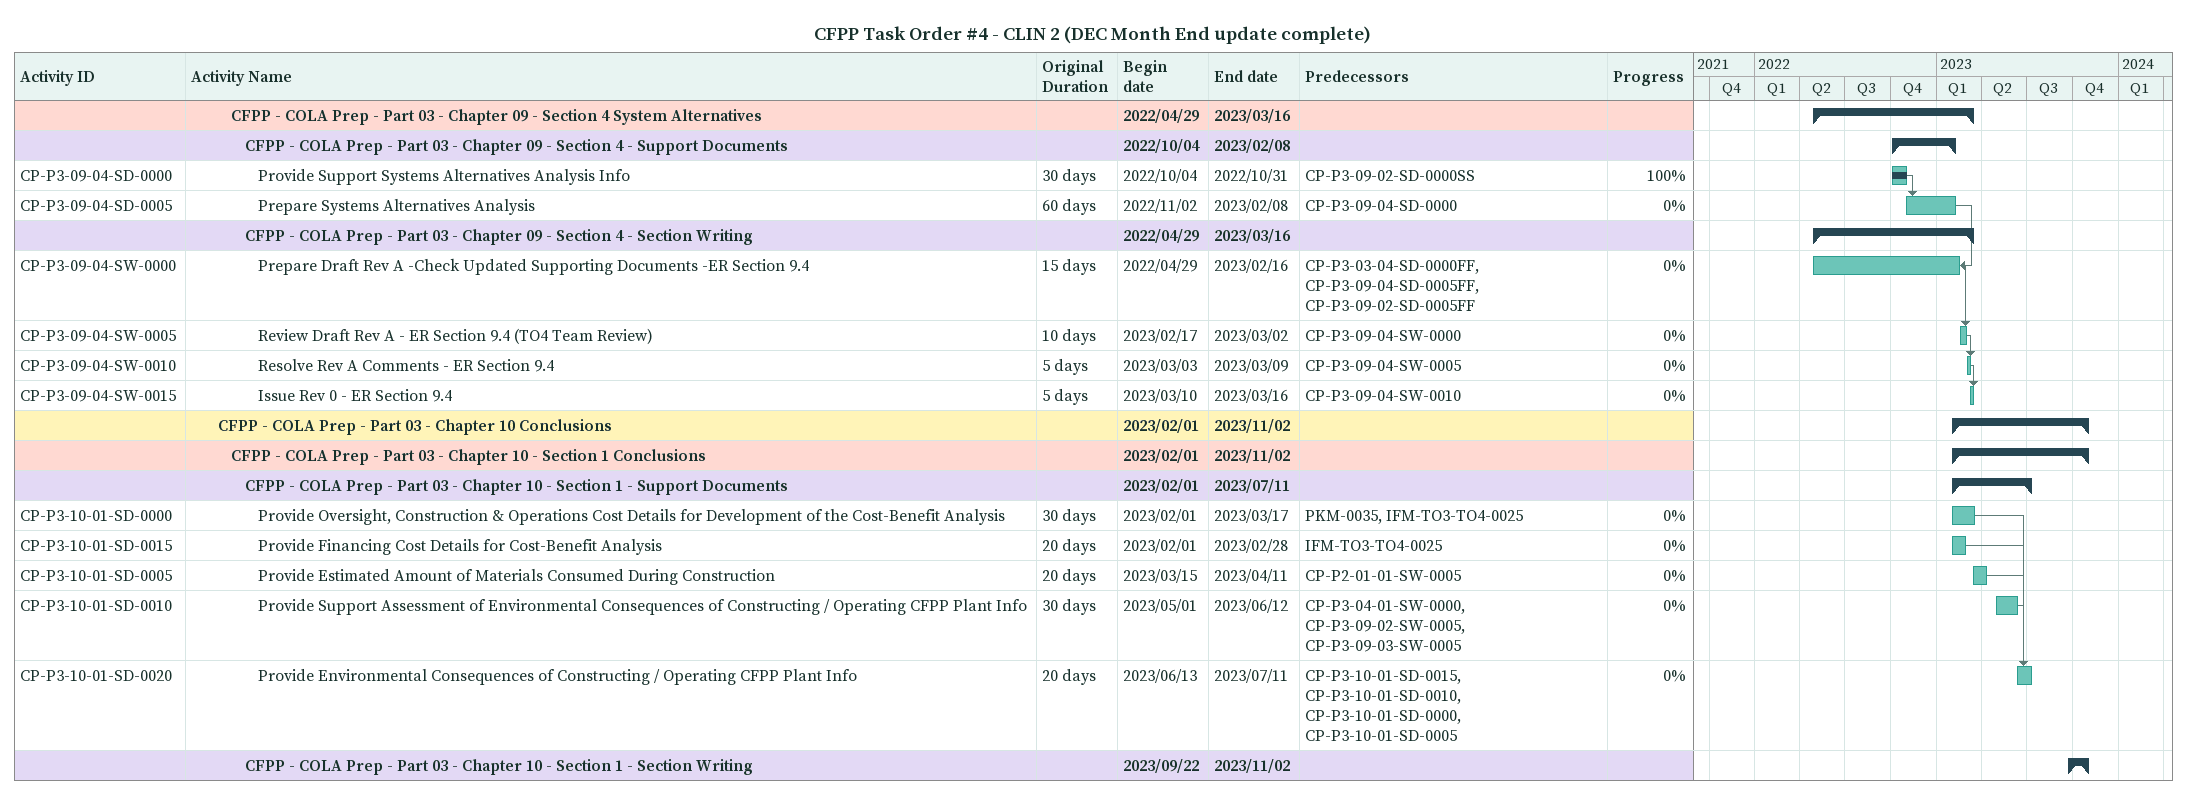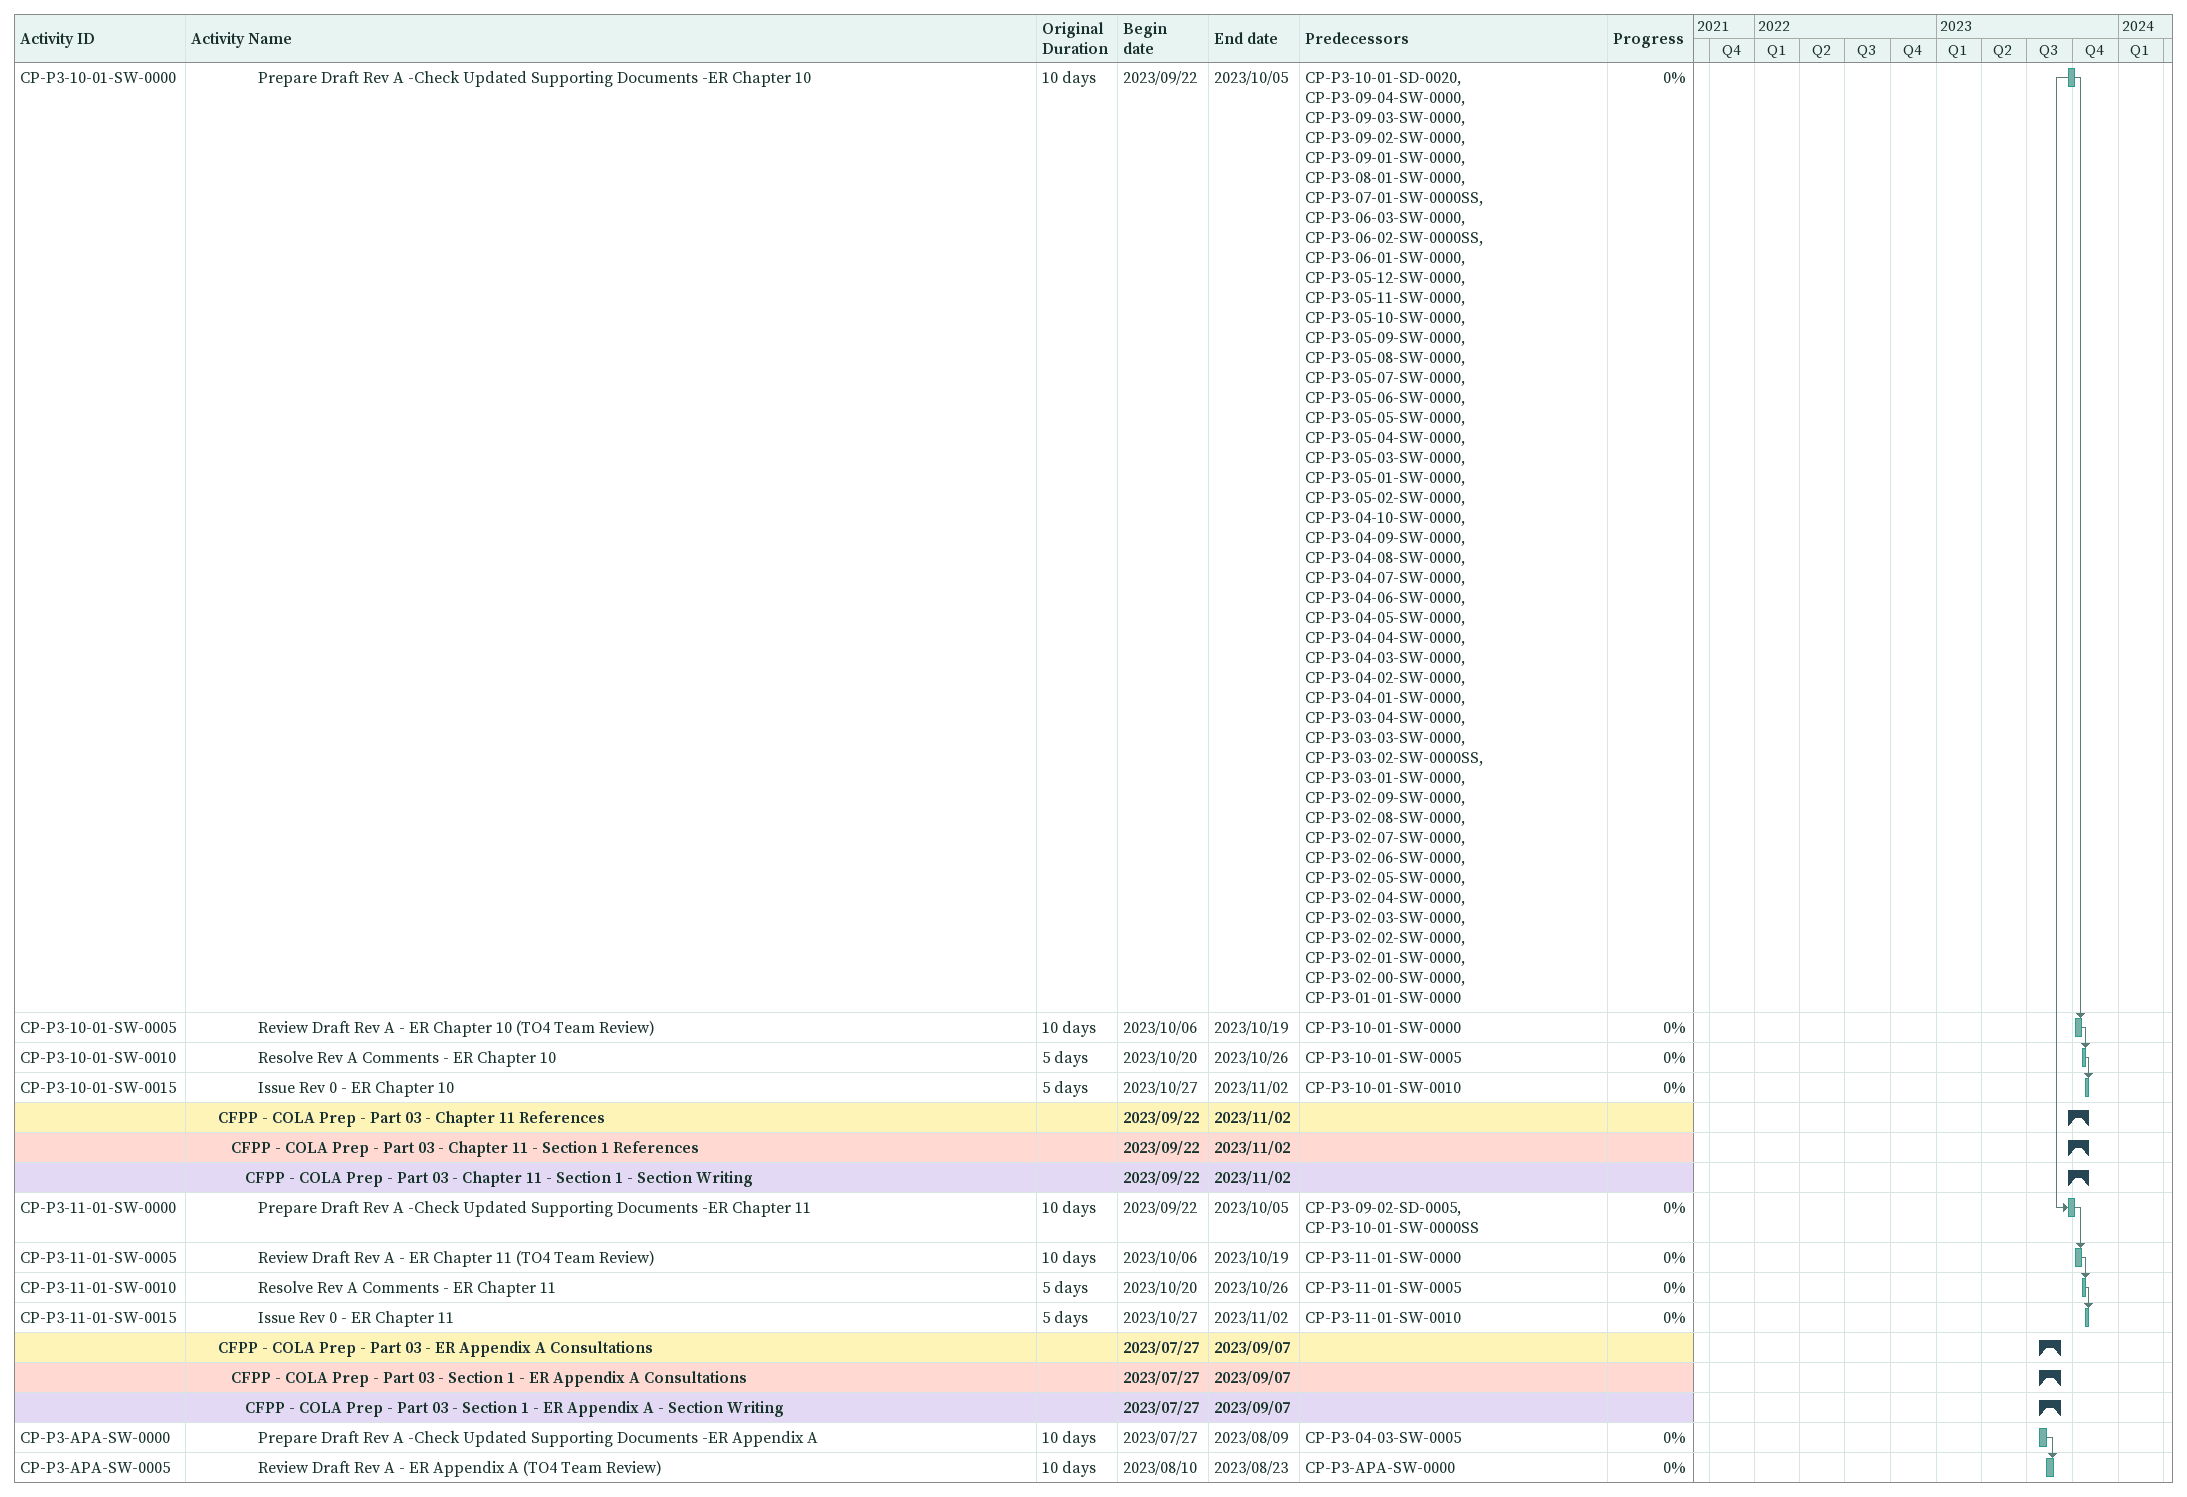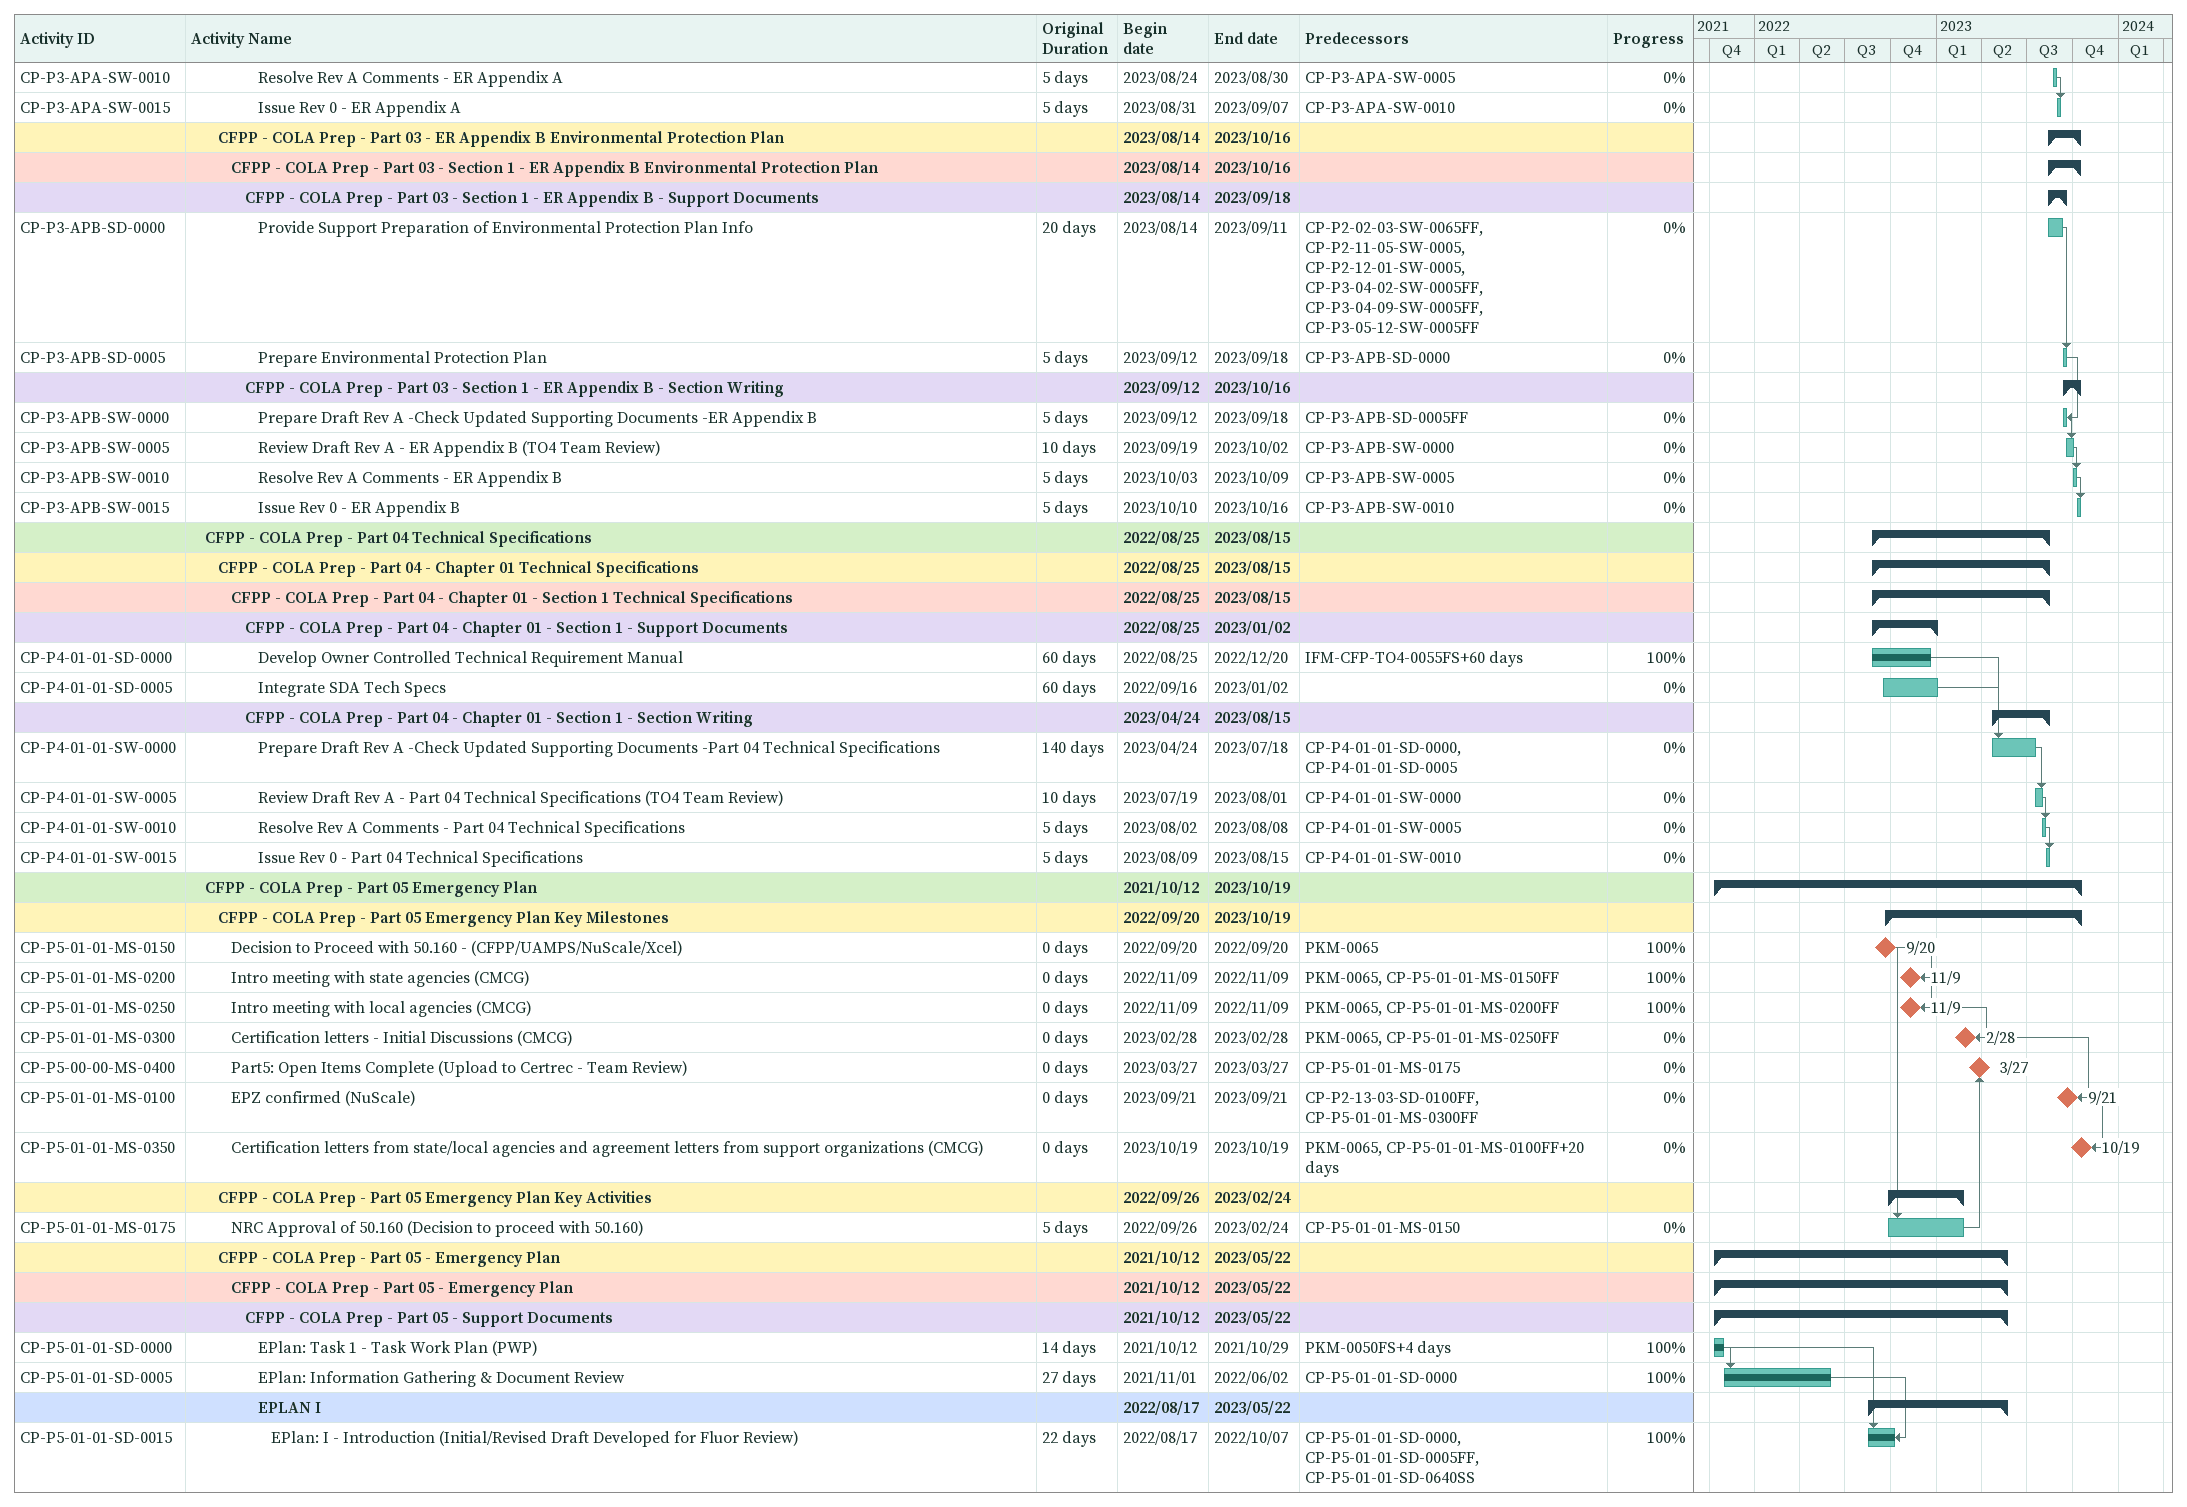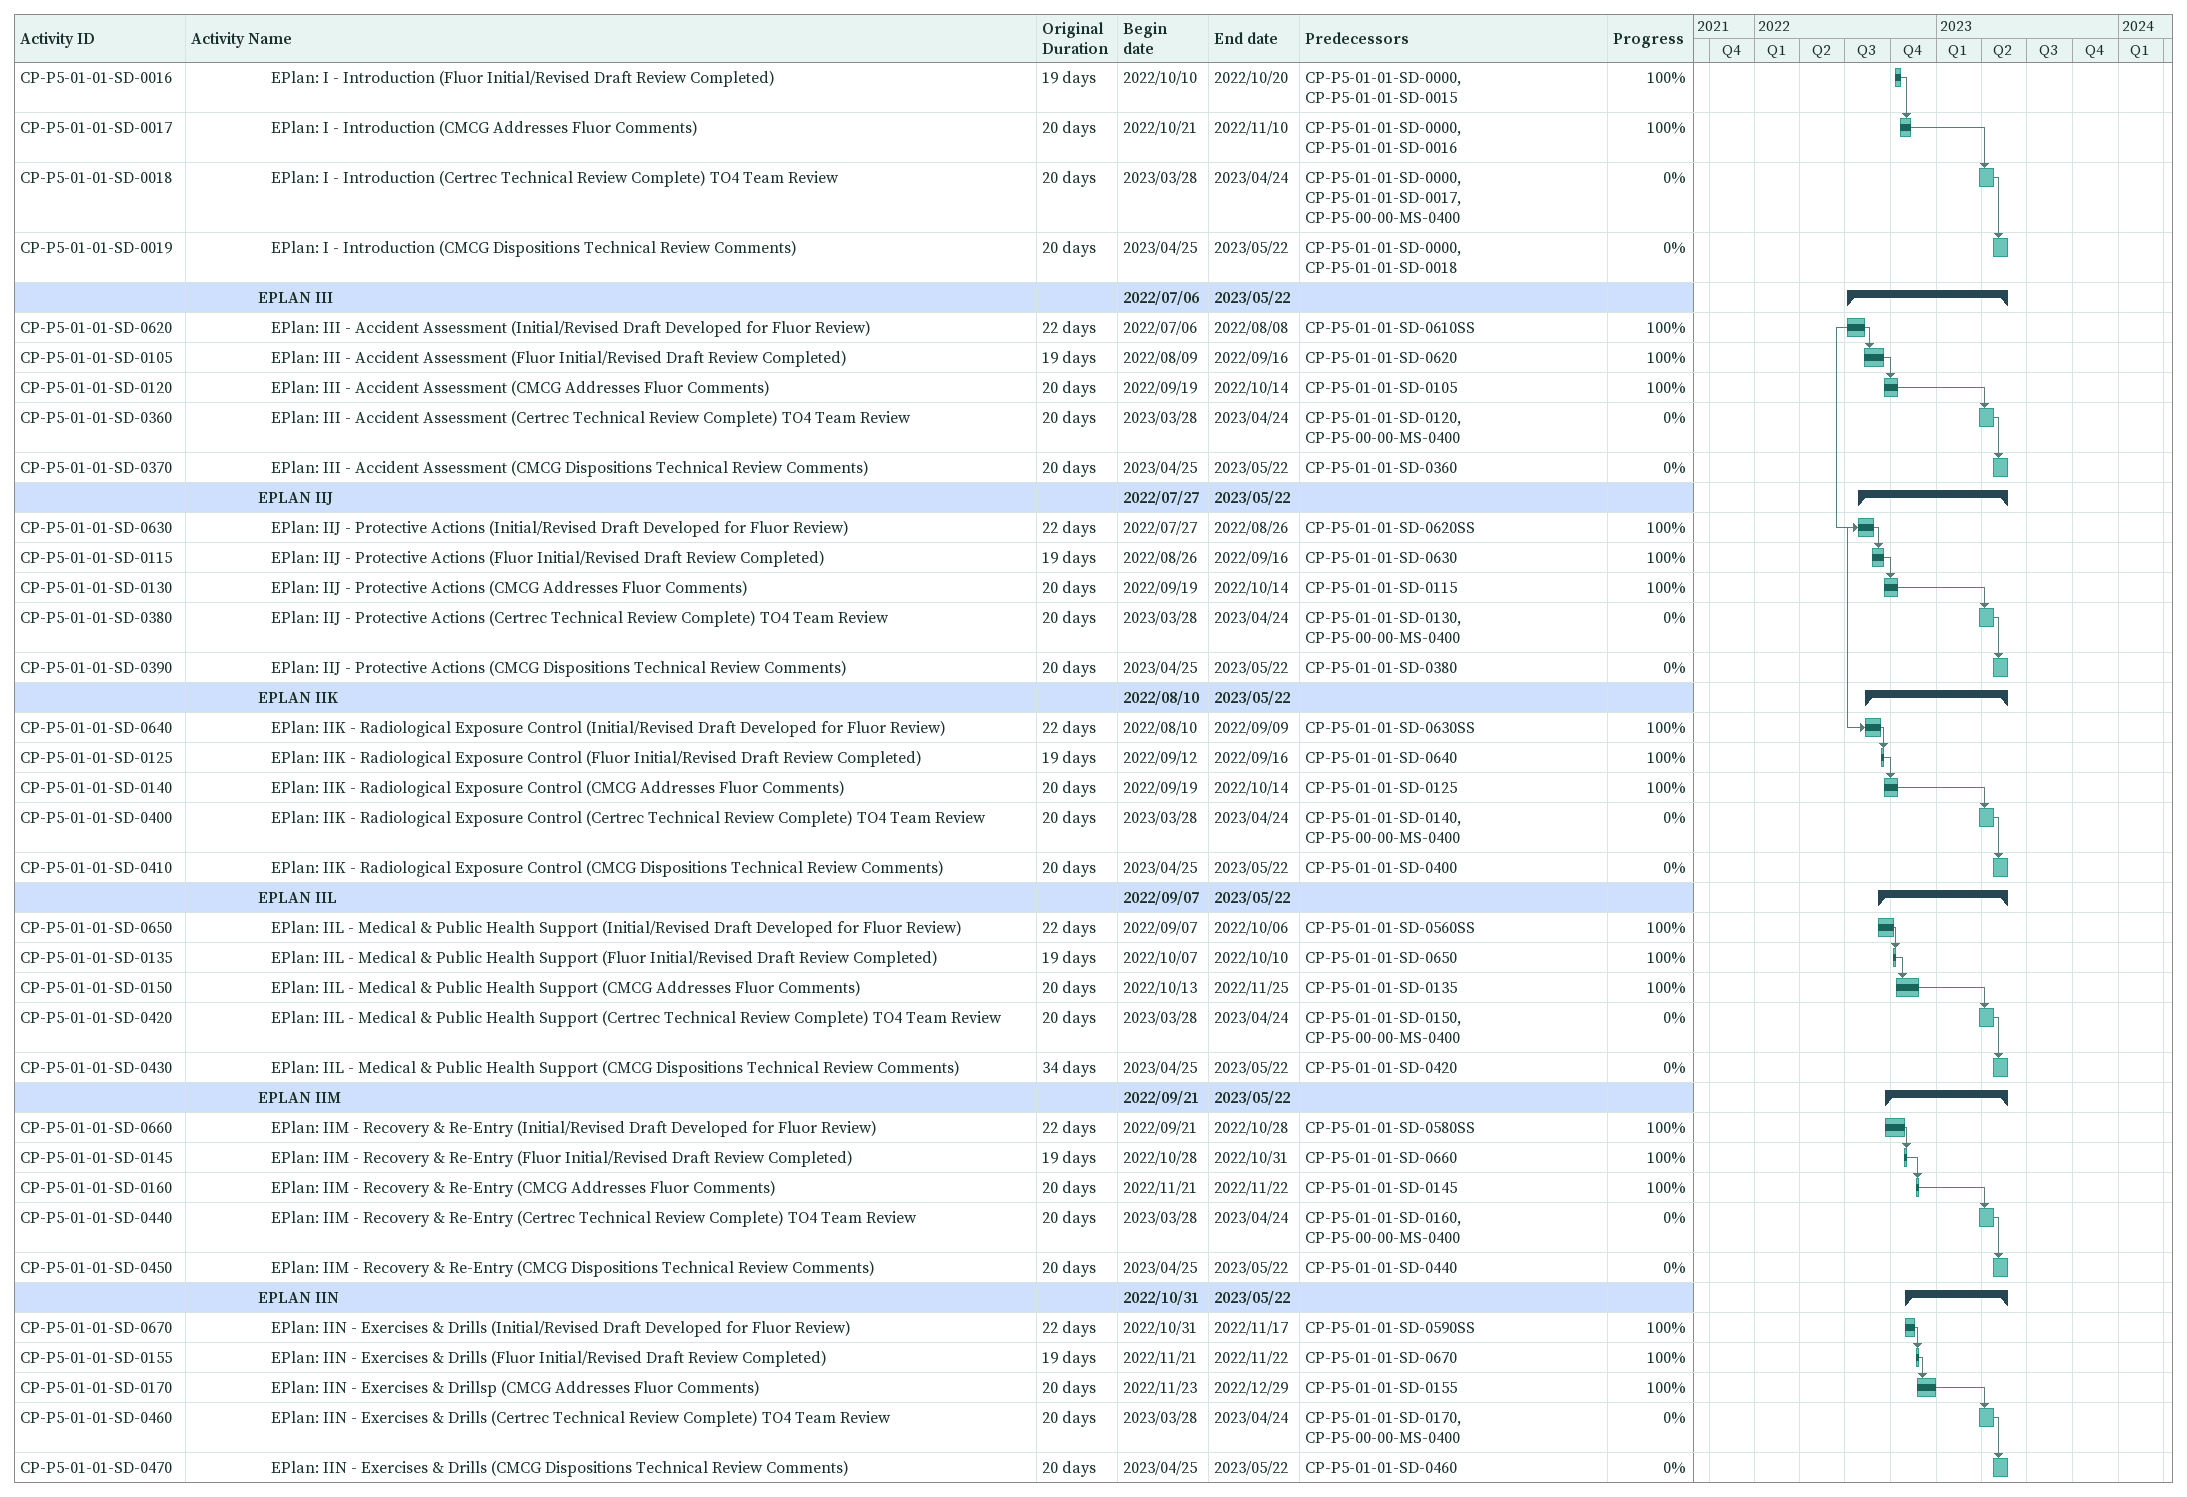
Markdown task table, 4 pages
CFPP Task Order #4 - CLIN 2 (DEC Month End update complete)

| ID | Level | Task | Original duration | Start | Finish | Predecessors | % complete |
|---|---|---|---|---|---|---|---|
|  | 4 | **CFPP - COLA Prep - Part 03 - Chapter 09 - Section 4 System Alternatives** |  | 2022-04-29 | 2023-03-16 |  |  |
|  | 5 | **CFPP - COLA Prep - Part 03 - Chapter 09 - Section 4 - Support Documents** |  | 2022-10-04 | 2023-02-08 |  |  |
| CP-P3-09-04-SD-0000 | 6 | Provide Support Systems Alternatives Analysis Info | 30d | 2022-10-04 | 2022-10-31 | CP-P3-09-02-SD-0000SS | 100 |
| CP-P3-09-04-SD-0005 | 6 | Prepare Systems Alternatives Analysis | 60d | 2022-11-02 | 2023-02-08 | CP-P3-09-04-SD-0000 | 0 |
|  | 5 | **CFPP - COLA Prep - Part 03 - Chapter 09 - Section 4 - Section Writing** |  | 2022-04-29 | 2023-03-16 |  |  |
| CP-P3-09-04-SW-0000 | 6 | Prepare Draft Rev A -Check Updated Supporting Documents -ER Section 9.4 | 15d | 2022-04-29 | 2023-02-16 | CP-P3-03-04-SD-0000FF, CP-P3-09-04-SD-0005FF, CP-P3-09-02-SD-0005FF | 0 |
| CP-P3-09-04-SW-0005 | 6 | Review Draft Rev A - ER Section 9.4 (TO4 Team Review) | 10d | 2023-02-17 | 2023-03-02 | CP-P3-09-04-SW-0000 | 0 |
| CP-P3-09-04-SW-0010 | 6 | Resolve Rev A Comments - ER Section 9.4 | 5d | 2023-03-03 | 2023-03-09 | CP-P3-09-04-SW-0005 | 0 |
| CP-P3-09-04-SW-0015 | 6 | Issue Rev 0 - ER Section 9.4 | 5d | 2023-03-10 | 2023-03-16 | CP-P3-09-04-SW-0010 | 0 |
|  | 3 | **CFPP - COLA Prep - Part 03 - Chapter 10 Conclusions** |  | 2023-02-01 | 2023-11-02 |  |  |
|  | 4 | **CFPP - COLA Prep - Part 03 - Chapter 10 - Section 1 Conclusions** |  | 2023-02-01 | 2023-11-02 |  |  |
|  | 5 | **CFPP - COLA Prep - Part 03 - Chapter 10 - Section 1 - Support Documents** |  | 2023-02-01 | 2023-07-11 |  |  |
| CP-P3-10-01-SD-0000 | 6 | Provide Oversight, Construction & Operations Cost Details for Development of the Cost-Benefit Analysis | 30d | 2023-02-01 | 2023-03-17 | PKM-0035, IFM-TO3-TO4-0025 | 0 |
| CP-P3-10-01-SD-0015 | 6 | Provide Financing Cost Details for Cost-Benefit Analysis | 20d | 2023-02-01 | 2023-02-28 | IFM-TO3-TO4-0025 | 0 |
| CP-P3-10-01-SD-0005 | 6 | Provide Estimated Amount of Materials Consumed During Construction | 20d | 2023-03-15 | 2023-04-11 | CP-P2-01-01-SW-0005 | 0 |
| CP-P3-10-01-SD-0010 | 6 | Provide Support Assessment of Environmental Consequences of Constructing / Operating CFPP Plant Info | 30d | 2023-05-01 | 2023-06-12 | CP-P3-04-01-SW-0000, CP-P3-09-02-SW-0005, CP-P3-09-03-SW-0005 | 0 |
| CP-P3-10-01-SD-0020 | 6 | Provide Environmental Consequences of Constructing / Operating CFPP Plant Info | 20d | 2023-06-13 | 2023-07-11 | CP-P3-10-01-SD-0015, CP-P3-10-01-SD-0010, CP-P3-10-01-SD-0000, CP-P3-10-01-SD-0005 | 0 |
|  | 5 | **CFPP - COLA Prep - Part 03 - Chapter 10 - Section 1 - Section Writing** |  | 2023-09-22 | 2023-11-02 |  |  |
| CP-P3-10-01-SW-0000 | 6 | Prepare Draft Rev A -Check Updated Supporting Documents -ER Chapter 10 | 10d | 2023-09-22 | 2023-10-05 | CP-P3-10-01-SD-0020, CP-P3-09-04-SW-0000, CP-P3-09-03-SW-0000, CP-P3-09-02-SW-0000, CP-P3-09-01-SW-0000, CP-P3-08-01-SW-0000, CP-P3-07-01-SW-0000SS, CP-P3-06-03-SW-0000, CP-P3-06-02-SW-0000SS, CP-P3-06-01-SW-0000, CP-P3-05-12-SW-0000, CP-P3-05-11-SW-0000, CP-P3-05-10-SW-0000, CP-P3-05-09-SW-0000, CP-P3-05-08-SW-0000, CP-P3-05-07-SW-0000, CP-P3-05-06-SW-0000, CP-P3-05-05-SW-0000, CP-P3-05-04-SW-0000, CP-P3-05-03-SW-0000, CP-P3-05-01-SW-0000, CP-P3-05-02-SW-0000, CP-P3-04-10-SW-0000, CP-P3-04-09-SW-0000, CP-P3-04-08-SW-0000, CP-P3-04-07-SW-0000, CP-P3-04-06-SW-0000, CP-P3-04-05-SW-0000, CP-P3-04-04-SW-0000, CP-P3-04-03-SW-0000, CP-P3-04-02-SW-0000, CP-P3-04-01-SW-0000, CP-P3-03-04-SW-0000, CP-P3-03-03-SW-0000, CP-P3-03-02-SW-0000SS, CP-P3-03-01-SW-0000, CP-P3-02-09-SW-0000, CP-P3-02-08-SW-0000, CP-P3-02-07-SW-0000, CP-P3-02-06-SW-0000, CP-P3-02-05-SW-0000, CP-P3-02-04-SW-0000, CP-P3-02-03-SW-0000, CP-P3-02-02-SW-0000, CP-P3-02-01-SW-0000, CP-P3-02-00-SW-0000, CP-P3-01-01-SW-0000 | 0 |
| CP-P3-10-01-SW-0005 | 6 | Review Draft Rev A - ER Chapter 10 (TO4 Team Review) | 10d | 2023-10-06 | 2023-10-19 | CP-P3-10-01-SW-0000 | 0 |
| CP-P3-10-01-SW-0010 | 6 | Resolve Rev A Comments - ER Chapter 10 | 5d | 2023-10-20 | 2023-10-26 | CP-P3-10-01-SW-0005 | 0 |
| CP-P3-10-01-SW-0015 | 6 | Issue Rev 0 - ER Chapter 10 | 5d | 2023-10-27 | 2023-11-02 | CP-P3-10-01-SW-0010 | 0 |
|  | 3 | **CFPP - COLA Prep - Part 03 - Chapter 11 References** |  | 2023-09-22 | 2023-11-02 |  |  |
|  | 4 | **CFPP - COLA Prep - Part 03 - Chapter 11 - Section 1 References** |  | 2023-09-22 | 2023-11-02 |  |  |
|  | 5 | **CFPP - COLA Prep - Part 03 - Chapter 11 - Section 1 - Section Writing** |  | 2023-09-22 | 2023-11-02 |  |  |
| CP-P3-11-01-SW-0000 | 6 | Prepare Draft Rev A -Check Updated Supporting Documents -ER Chapter 11 | 10d | 2023-09-22 | 2023-10-05 | CP-P3-09-02-SD-0005, CP-P3-10-01-SW-0000SS | 0 |
| CP-P3-11-01-SW-0005 | 6 | Review Draft Rev A - ER Chapter 11 (TO4 Team Review) | 10d | 2023-10-06 | 2023-10-19 | CP-P3-11-01-SW-0000 | 0 |
| CP-P3-11-01-SW-0010 | 6 | Resolve Rev A Comments - ER Chapter 11 | 5d | 2023-10-20 | 2023-10-26 | CP-P3-11-01-SW-0005 | 0 |
| CP-P3-11-01-SW-0015 | 6 | Issue Rev 0 - ER Chapter 11 | 5d | 2023-10-27 | 2023-11-02 | CP-P3-11-01-SW-0010 | 0 |
|  | 3 | **CFPP - COLA Prep - Part 03 - ER Appendix A Consultations** |  | 2023-07-27 | 2023-09-07 |  |  |
|  | 4 | **CFPP - COLA Prep - Part 03 - Section 1 - ER Appendix A Consultations** |  | 2023-07-27 | 2023-09-07 |  |  |
|  | 5 | **CFPP - COLA Prep - Part 03 - Section 1 - ER Appendix A - Section Writing** |  | 2023-07-27 | 2023-09-07 |  |  |
| CP-P3-APA-SW-0000 | 6 | Prepare Draft Rev A -Check Updated Supporting Documents -ER Appendix A | 10d | 2023-07-27 | 2023-08-09 | CP-P3-04-03-SW-0005 | 0 |
| CP-P3-APA-SW-0005 | 6 | Review Draft Rev A - ER Appendix A (TO4 Team Review) | 10d | 2023-08-10 | 2023-08-23 | CP-P3-APA-SW-0000 | 0 |
| CP-P3-APA-SW-0010 | 6 | Resolve Rev A Comments - ER Appendix A | 5d | 2023-08-24 | 2023-08-30 | CP-P3-APA-SW-0005 | 0 |
| CP-P3-APA-SW-0015 | 6 | Issue Rev 0 - ER Appendix A | 5d | 2023-08-31 | 2023-09-07 | CP-P3-APA-SW-0010 | 0 |
|  | 3 | **CFPP - COLA Prep - Part 03 - ER Appendix B Environmental Protection Plan** |  | 2023-08-14 | 2023-10-16 |  |  |
|  | 4 | **CFPP - COLA Prep - Part 03 - Section 1 - ER Appendix B Environmental Protection Plan** |  | 2023-08-14 | 2023-10-16 |  |  |
|  | 5 | **CFPP - COLA Prep - Part 03 - Section 1 - ER Appendix B - Support Documents** |  | 2023-08-14 | 2023-09-18 |  |  |
| CP-P3-APB-SD-0000 | 6 | Provide Support Preparation of Environmental Protection Plan Info | 20d | 2023-08-14 | 2023-09-11 | CP-P2-02-03-SW-0065FF, CP-P2-11-05-SW-0005, CP-P2-12-01-SW-0005, CP-P3-04-02-SW-0005FF, CP-P3-04-09-SW-0005FF, CP-P3-05-12-SW-0005FF | 0 |
| CP-P3-APB-SD-0005 | 6 | Prepare Environmental Protection Plan | 5d | 2023-09-12 | 2023-09-18 | CP-P3-APB-SD-0000 | 0 |
|  | 5 | **CFPP - COLA Prep - Part 03 - Section 1 - ER Appendix B - Section Writing** |  | 2023-09-12 | 2023-10-16 |  |  |
| CP-P3-APB-SW-0000 | 6 | Prepare Draft Rev A -Check Updated Supporting Documents -ER Appendix B | 5d | 2023-09-12 | 2023-09-18 | CP-P3-APB-SD-0005FF | 0 |
| CP-P3-APB-SW-0005 | 6 | Review Draft Rev A - ER Appendix B (TO4 Team Review) | 10d | 2023-09-19 | 2023-10-02 | CP-P3-APB-SW-0000 | 0 |
| CP-P3-APB-SW-0010 | 6 | Resolve Rev A Comments - ER Appendix B | 5d | 2023-10-03 | 2023-10-09 | CP-P3-APB-SW-0005 | 0 |
| CP-P3-APB-SW-0015 | 6 | Issue Rev 0 - ER Appendix B | 5d | 2023-10-10 | 2023-10-16 | CP-P3-APB-SW-0010 | 0 |
|  | 2 | **CFPP - COLA Prep - Part 04 Technical Specifications** |  | 2022-08-25 | 2023-08-15 |  |  |
|  | 3 | **CFPP - COLA Prep - Part 04 - Chapter 01 Technical Specifications** |  | 2022-08-25 | 2023-08-15 |  |  |
|  | 4 | **CFPP - COLA Prep - Part 04 - Chapter 01 - Section 1 Technical Specifications** |  | 2022-08-25 | 2023-08-15 |  |  |
|  | 5 | **CFPP - COLA Prep - Part 04 - Chapter 01 - Section 1 - Support Documents** |  | 2022-08-25 | 2023-01-02 |  |  |
| CP-P4-01-01-SD-0000 | 6 | Develop Owner Controlled Technical Requirement Manual | 60d | 2022-08-25 | 2022-12-20 | IFM-CFP-TO4-0055FS+60d | 100 |
| CP-P4-01-01-SD-0005 | 6 | Integrate SDA Tech Specs | 60d | 2022-09-16 | 2023-01-02 |  | 0 |
|  | 5 | **CFPP - COLA Prep - Part 04 - Chapter 01 - Section 1 - Section Writing** |  | 2023-04-24 | 2023-08-15 |  |  |
| CP-P4-01-01-SW-0000 | 6 | Prepare Draft Rev A -Check Updated Supporting Documents -Part 04 Technical Specifications | 140d | 2023-04-24 | 2023-07-18 | CP-P4-01-01-SD-0000, CP-P4-01-01-SD-0005 | 0 |
| CP-P4-01-01-SW-0005 | 6 | Review Draft Rev A - Part 04 Technical Specifications (TO4 Team Review) | 10d | 2023-07-19 | 2023-08-01 | CP-P4-01-01-SW-0000 | 0 |
| CP-P4-01-01-SW-0010 | 6 | Resolve Rev A Comments - Part 04 Technical Specifications | 5d | 2023-08-02 | 2023-08-08 | CP-P4-01-01-SW-0005 | 0 |
| CP-P4-01-01-SW-0015 | 6 | Issue Rev 0 - Part 04 Technical Specifications | 5d | 2023-08-09 | 2023-08-15 | CP-P4-01-01-SW-0010 | 0 |
|  | 2 | **CFPP - COLA Prep - Part 05 Emergency Plan** |  | 2021-10-12 | 2023-10-19 |  |  |
|  | 3 | **CFPP - COLA Prep - Part 05 Emergency Plan Key Milestones** |  | 2022-09-20 | 2023-10-19 |  |  |
| CP-P5-01-01-MS-0150 | 4 | Decision to Proceed with 50.160 - (CFPP/UAMPS/NuScale/Xcel) | 0d | 2022-09-20 | 2022-09-20 | PKM-0065 | 100 |
| CP-P5-01-01-MS-0200 | 4 | Intro meeting with state agencies (CMCG) | 0d | 2022-11-09 | 2022-11-09 | PKM-0065, CP-P5-01-01-MS-0150FF | 100 |
| CP-P5-01-01-MS-0250 | 4 | Intro meeting with local agencies (CMCG) | 0d | 2022-11-09 | 2022-11-09 | PKM-0065, CP-P5-01-01-MS-0200FF | 100 |
| CP-P5-01-01-MS-0300 | 4 | Certification letters - Initial Discussions (CMCG) | 0d | 2023-02-28 | 2023-02-28 | PKM-0065, CP-P5-01-01-MS-0250FF | 0 |
| CP-P5-00-00-MS-0400 | 4 | Part5: Open Items Complete (Upload to Certrec - Team Review) | 0d | 2023-03-27 | 2023-03-27 | CP-P5-01-01-MS-0175 | 0 |
| CP-P5-01-01-MS-0100 | 4 | EPZ confirmed (NuScale) | 0d | 2023-09-21 | 2023-09-21 | CP-P2-13-03-SD-0100FF, CP-P5-01-01-MS-0300FF | 0 |
| CP-P5-01-01-MS-0350 | 4 | Certification letters from state/local agencies and agreement letters from support organizations (CMCG) | 0d | 2023-10-19 | 2023-10-19 | PKM-0065, CP-P5-01-01-MS-0100FF+20d | 0 |
|  | 3 | **CFPP - COLA Prep - Part 05 Emergency Plan Key Activities** |  | 2022-09-26 | 2023-02-24 |  |  |
| CP-P5-01-01-MS-0175 | 4 | NRC Approval of 50.160 (Decision to proceed with 50.160) | 5d | 2022-09-26 | 2023-02-24 | CP-P5-01-01-MS-0150 | 0 |
|  | 3 | **CFPP - COLA Prep - Part 05 - Emergency Plan** |  | 2021-10-12 | 2023-05-22 |  |  |
|  | 4 | **CFPP - COLA Prep - Part 05 - Emergency Plan** |  | 2021-10-12 | 2023-05-22 |  |  |
|  | 5 | **CFPP - COLA Prep - Part 05 - Support Documents** |  | 2021-10-12 | 2023-05-22 |  |  |
| CP-P5-01-01-SD-0000 | 6 | EPlan: Task 1 - Task Work Plan (PWP) | 14d | 2021-10-12 | 2021-10-29 | PKM-0050FS+4d | 100 |
| CP-P5-01-01-SD-0005 | 6 | EPlan: Information Gathering & Document Review | 27d | 2021-11-01 | 2022-06-02 | CP-P5-01-01-SD-0000 | 100 |
|  | 6 | **EPLAN I** |  | 2022-08-17 | 2023-05-22 |  |  |
| CP-P5-01-01-SD-0015 | 7 | EPlan: I - Introduction (Initial/Revised Draft Developed for Fluor Review) | 22d | 2022-08-17 | 2022-10-07 | CP-P5-01-01-SD-0000, CP-P5-01-01-SD-0005FF, CP-P5-01-01-SD-0640SS | 100 |
| CP-P5-01-01-SD-0016 | 7 | EPlan: I - Introduction (Fluor Initial/Revised Draft Review Completed) | 19d | 2022-10-10 | 2022-10-20 | CP-P5-01-01-SD-0000, CP-P5-01-01-SD-0015 | 100 |
| CP-P5-01-01-SD-0017 | 7 | EPlan: I - Introduction (CMCG Addresses Fluor Comments) | 20d | 2022-10-21 | 2022-11-10 | CP-P5-01-01-SD-0000, CP-P5-01-01-SD-0016 | 100 |
| CP-P5-01-01-SD-0018 | 7 | EPlan: I - Introduction (Certrec Technical Review Complete) TO4 Team Review | 20d | 2023-03-28 | 2023-04-24 | CP-P5-01-01-SD-0000, CP-P5-01-01-SD-0017, CP-P5-00-00-MS-0400 | 0 |
| CP-P5-01-01-SD-0019 | 7 | EPlan: I - Introduction (CMCG Dispositions Technical Review Comments) | 20d | 2023-04-25 | 2023-05-22 | CP-P5-01-01-SD-0000, CP-P5-01-01-SD-0018 | 0 |
|  | 6 | **EPLAN III** |  | 2022-07-06 | 2023-05-22 |  |  |
| CP-P5-01-01-SD-0620 | 7 | EPlan: III - Accident Assessment (Initial/Revised Draft Developed for Fluor Review) | 22d | 2022-07-06 | 2022-08-08 | CP-P5-01-01-SD-0610SS | 100 |
| CP-P5-01-01-SD-0105 | 7 | EPlan: III - Accident Assessment (Fluor Initial/Revised Draft Review Completed) | 19d | 2022-08-09 | 2022-09-16 | CP-P5-01-01-SD-0620 | 100 |
| CP-P5-01-01-SD-0120 | 7 | EPlan: III - Accident Assessment (CMCG Addresses Fluor Comments) | 20d | 2022-09-19 | 2022-10-14 | CP-P5-01-01-SD-0105 | 100 |
| CP-P5-01-01-SD-0360 | 7 | EPlan: III - Accident Assessment (Certrec Technical Review Complete) TO4 Team Review | 20d | 2023-03-28 | 2023-04-24 | CP-P5-01-01-SD-0120, CP-P5-00-00-MS-0400 | 0 |
| CP-P5-01-01-SD-0370 | 7 | EPlan: III - Accident Assessment (CMCG Dispositions Technical Review Comments) | 20d | 2023-04-25 | 2023-05-22 | CP-P5-01-01-SD-0360 | 0 |
|  | 6 | **EPLAN IIJ** |  | 2022-07-27 | 2023-05-22 |  |  |
| CP-P5-01-01-SD-0630 | 7 | EPlan: IIJ - Protective Actions (Initial/Revised Draft Developed for Fluor Review) | 22d | 2022-07-27 | 2022-08-26 | CP-P5-01-01-SD-0620SS | 100 |
| CP-P5-01-01-SD-0115 | 7 | EPlan: IIJ - Protective Actions (Fluor Initial/Revised Draft Review Completed) | 19d | 2022-08-26 | 2022-09-16 | CP-P5-01-01-SD-0630 | 100 |
| CP-P5-01-01-SD-0130 | 7 | EPlan: IIJ - Protective Actions (CMCG Addresses Fluor Comments) | 20d | 2022-09-19 | 2022-10-14 | CP-P5-01-01-SD-0115 | 100 |
| CP-P5-01-01-SD-0380 | 7 | EPlan: IIJ - Protective Actions (Certrec Technical Review Complete) TO4 Team Review | 20d | 2023-03-28 | 2023-04-24 | CP-P5-01-01-SD-0130, CP-P5-00-00-MS-0400 | 0 |
| CP-P5-01-01-SD-0390 | 7 | EPlan: IIJ - Protective Actions (CMCG Dispositions Technical Review Comments) | 20d | 2023-04-25 | 2023-05-22 | CP-P5-01-01-SD-0380 | 0 |
|  | 6 | **EPLAN IIK** |  | 2022-08-10 | 2023-05-22 |  |  |
| CP-P5-01-01-SD-0640 | 7 | EPlan: IIK - Radiological Exposure Control (Initial/Revised Draft Developed for Fluor Review) | 22d | 2022-08-10 | 2022-09-09 | CP-P5-01-01-SD-0630SS | 100 |
| CP-P5-01-01-SD-0125 | 7 | EPlan: IIK - Radiological Exposure Control (Fluor Initial/Revised Draft Review Completed) | 19d | 2022-09-12 | 2022-09-16 | CP-P5-01-01-SD-0640 | 100 |
| CP-P5-01-01-SD-0140 | 7 | EPlan: IIK - Radiological Exposure Control (CMCG Addresses Fluor Comments) | 20d | 2022-09-19 | 2022-10-14 | CP-P5-01-01-SD-0125 | 100 |
| CP-P5-01-01-SD-0400 | 7 | EPlan: IIK - Radiological Exposure Control (Certrec Technical Review Complete) TO4 Team Review | 20d | 2023-03-28 | 2023-04-24 | CP-P5-01-01-SD-0140, CP-P5-00-00-MS-0400 | 0 |
| CP-P5-01-01-SD-0410 | 7 | EPlan: IIK - Radiological Exposure Control (CMCG Dispositions Technical Review Comments) | 20d | 2023-04-25 | 2023-05-22 | CP-P5-01-01-SD-0400 | 0 |
|  | 6 | **EPLAN IIL** |  | 2022-09-07 | 2023-05-22 |  |  |
| CP-P5-01-01-SD-0650 | 7 | EPlan: IIL - Medical & Public Health Support (Initial/Revised Draft Developed for Fluor Review) | 22d | 2022-09-07 | 2022-10-06 | CP-P5-01-01-SD-0560SS | 100 |
| CP-P5-01-01-SD-0135 | 7 | EPlan: IIL - Medical & Public Health Support (Fluor Initial/Revised Draft Review Completed) | 19d | 2022-10-07 | 2022-10-10 | CP-P5-01-01-SD-0650 | 100 |
| CP-P5-01-01-SD-0150 | 7 | EPlan: IIL - Medical & Public Health Support (CMCG Addresses Fluor Comments) | 20d | 2022-10-13 | 2022-11-25 | CP-P5-01-01-SD-0135 | 100 |
| CP-P5-01-01-SD-0420 | 7 | EPlan: IIL - Medical & Public Health Support (Certrec Technical Review Complete) TO4 Team Review | 20d | 2023-03-28 | 2023-04-24 | CP-P5-01-01-SD-0150, CP-P5-00-00-MS-0400 | 0 |
| CP-P5-01-01-SD-0430 | 7 | EPlan: IIL - Medical & Public Health Support (CMCG Dispositions Technical Review Comments) | 34d | 2023-04-25 | 2023-05-22 | CP-P5-01-01-SD-0420 | 0 |
|  | 6 | **EPLAN IIM** |  | 2022-09-21 | 2023-05-22 |  |  |
| CP-P5-01-01-SD-0660 | 7 | EPlan: IIM - Recovery & Re-Entry (Initial/Revised Draft Developed for Fluor Review) | 22d | 2022-09-21 | 2022-10-28 | CP-P5-01-01-SD-0580SS | 100 |
| CP-P5-01-01-SD-0145 | 7 | EPlan: IIM - Recovery & Re-Entry (Fluor Initial/Revised Draft Review Completed) | 19d | 2022-10-28 | 2022-10-31 | CP-P5-01-01-SD-0660 | 100 |
| CP-P5-01-01-SD-0160 | 7 | EPlan: IIM - Recovery & Re-Entry (CMCG Addresses Fluor Comments) | 20d | 2022-11-21 | 2022-11-22 | CP-P5-01-01-SD-0145 | 100 |
| CP-P5-01-01-SD-0440 | 7 | EPlan: IIM - Recovery & Re-Entry (Certrec Technical Review Complete) TO4 Team Review | 20d | 2023-03-28 | 2023-04-24 | CP-P5-01-01-SD-0160, CP-P5-00-00-MS-0400 | 0 |
| CP-P5-01-01-SD-0450 | 7 | EPlan: IIM - Recovery & Re-Entry (CMCG Dispositions Technical Review Comments) | 20d | 2023-04-25 | 2023-05-22 | CP-P5-01-01-SD-0440 | 0 |
|  | 6 | **EPLAN IIN** |  | 2022-10-31 | 2023-05-22 |  |  |
| CP-P5-01-01-SD-0670 | 7 | EPlan: IIN - Exercises & Drills (Initial/Revised Draft Developed for Fluor Review) | 22d | 2022-10-31 | 2022-11-17 | CP-P5-01-01-SD-0590SS | 100 |
| CP-P5-01-01-SD-0155 | 7 | EPlan: IIN - Exercises & Drills (Fluor Initial/Revised Draft Review Completed) | 19d | 2022-11-21 | 2022-11-22 | CP-P5-01-01-SD-0670 | 100 |
| CP-P5-01-01-SD-0170 | 7 | EPlan: IIN - Exercises & Drillsp (CMCG Addresses Fluor Comments) | 20d | 2022-11-23 | 2022-12-29 | CP-P5-01-01-SD-0155 | 100 |
| CP-P5-01-01-SD-0460 | 7 | EPlan: IIN - Exercises & Drills (Certrec Technical Review Complete) TO4 Team Review | 20d | 2023-03-28 | 2023-04-24 | CP-P5-01-01-SD-0170, CP-P5-00-00-MS-0400 | 0 |
| CP-P5-01-01-SD-0470 | 7 | EPlan: IIN - Exercises & Drills (CMCG Dispositions Technical Review Comments) | 20d | 2023-04-25 | 2023-05-22 | CP-P5-01-01-SD-0460 | 0 |
